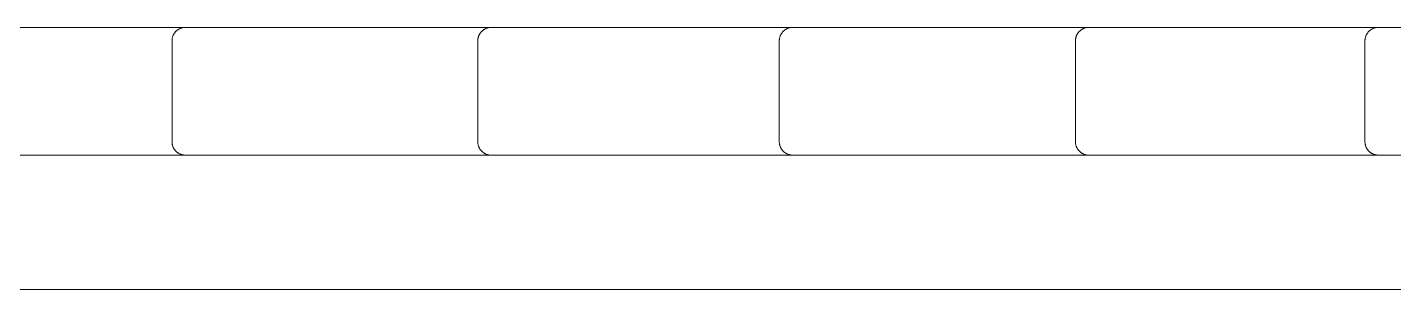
# Model space of a CAD drawing. Header units: inches. Extents: x -6 to 195, y -3 to 126.
# Drawn here: x 50.26 to 66.29, y 123.28 to 126.35 of the extents above; entities that cross this region are included whole.
import ezdxf

# ---------------------------------------------------------------- set-up
doc = ezdxf.new("R2010")
doc.units = ezdxf.units.IN
doc.layers.add('ZANO_R', color=7, linetype='Continuous', lineweight=0)

msp = doc.modelspace()

# ---------------------------------------------------------------- linework, layer by layer
at = {"layer": 'ZANO_R'}
for p, q in [((51.38991, 126.34829), (48.49016, 126.34829)), ((52.11405, 126.34829), (51.38991, 126.34829)), ((52.03223, 126.32537), (52.03687, 126.32808)), ((52.03687, 126.32808), (52.0416, 126.33064)), ((52.0416, 126.33064), (52.04641, 126.33303)), ((52.04641, 126.33303), (52.05131, 126.33526)), ((52.05131, 126.33526), (52.05628, 126.33731)), ((52.05628, 126.33731), (52.06131, 126.3392)), ((52.06131, 126.3392), (52.06641, 126.34091)), ((52.06641, 126.34091), (52.07156, 126.34245)), ((52.07156, 126.34245), (52.07676, 126.34381)), ((52.07676, 126.34381), (52.08201, 126.345)), ((52.08201, 126.345), (52.08729, 126.346)), ((52.08729, 126.346), (52.09261, 126.34683)), ((52.09261, 126.34683), (52.09794, 126.34747)), ((52.09794, 126.34747), (52.1033, 126.34793)), ((52.1033, 126.34793), (52.10867, 126.3482)), ((52.10867, 126.3482), (52.11405, 126.34829)), ((54.98619, 126.34829), (52.11405, 126.34829)), ((55.70173, 126.34829), (54.98619, 126.34829)), ((55.6199, 126.32537), (55.62455, 126.32808)), ((55.62455, 126.32808), (55.62928, 126.33064)), ((55.62928, 126.33064), (55.63409, 126.33303)), ((55.63409, 126.33303), (55.63899, 126.33526)), ((55.63899, 126.33526), (55.64396, 126.33731)), ((55.64396, 126.33731), (55.64899, 126.3392)), ((55.64899, 126.3392), (55.65409, 126.34091)), ((55.65409, 126.34091), (55.65924, 126.34245)), ((55.65924, 126.34245), (55.66444, 126.34381)), ((55.66444, 126.34381), (55.66969, 126.345)), ((55.66969, 126.345), (55.67497, 126.346)), ((55.67497, 126.346), (55.68028, 126.34683)), ((55.68028, 126.34683), (55.68562, 126.34747)), ((55.68562, 126.34747), (55.69098, 126.34793)), ((55.69098, 126.34793), (55.69635, 126.3482)), ((55.69635, 126.3482), (55.70173, 126.34829)), ((58.53523, 126.34829), (55.70173, 126.34829)), ((59.23943, 126.34829), (58.53523, 126.34829)), ((59.15761, 126.32537), (59.16225, 126.32808)), ((59.16225, 126.32808), (59.16698, 126.33064)), ((59.16698, 126.33064), (59.17179, 126.33303)), ((59.17179, 126.33303), (59.17669, 126.33526)), ((59.17669, 126.33526), (59.18166, 126.33731)), ((59.18166, 126.33731), (59.18669, 126.3392)), ((59.18669, 126.3392), (59.19179, 126.34091)), ((59.19179, 126.34091), (59.19694, 126.34245)), ((59.19694, 126.34245), (59.20214, 126.34381)), ((59.20214, 126.34381), (59.20739, 126.345)), ((59.20739, 126.345), (59.21267, 126.346)), ((59.21267, 126.346), (59.21799, 126.34683)), ((59.21799, 126.34683), (59.22333, 126.34747)), ((59.22333, 126.34747), (59.22868, 126.34793)), ((59.22868, 126.34793), (59.23405, 126.3482)), ((59.23405, 126.3482), (59.23943, 126.34829)), ((62.02343, 126.34829), (59.23943, 126.34829)), ((62.70961, 126.34829), (62.02343, 126.34829)), ((62.63175, 126.32537), (62.6364, 126.32808)), ((62.6364, 126.32808), (62.64113, 126.33064)), ((62.64113, 126.33064), (62.64594, 126.33303)), ((62.64594, 126.33303), (62.65084, 126.33526)), ((62.65084, 126.33526), (62.65581, 126.33731)), ((62.65581, 126.33731), (62.66084, 126.3392)), ((62.66084, 126.3392), (62.66594, 126.34091)), ((62.66594, 126.34091), (62.67109, 126.34245)), ((62.67109, 126.34245), (62.67629, 126.34381)), ((62.67629, 126.34381), (62.68154, 126.345)), ((62.68154, 126.345), (62.68682, 126.346)), ((62.68682, 126.346), (62.69213, 126.34683)), ((62.69213, 126.34683), (62.69747, 126.34747)), ((62.69747, 126.34747), (62.70283, 126.34793)), ((62.70283, 126.34793), (62.7082, 126.3482)), ((62.7082, 126.3482), (62.71358, 126.34829)), ((65.43739, 126.34829), (62.71358, 126.34829)), ((66.1068, 126.34829), (65.43739, 126.34829)), ((66.02902, 126.32537), (66.03366, 126.32808)), ((66.03366, 126.32808), (66.03839, 126.33064)), ((66.03839, 126.33064), (66.04321, 126.33303)), ((66.04321, 126.33303), (66.0481, 126.33526)), ((66.0481, 126.33526), (66.05307, 126.33731)), ((66.05307, 126.33731), (66.0581, 126.3392)), ((66.0581, 126.3392), (66.0632, 126.34091)), ((66.0632, 126.34091), (66.06835, 126.34245)), ((66.06835, 126.34245), (66.07356, 126.34381)), ((66.07356, 126.34381), (66.0788, 126.345)), ((66.0788, 126.345), (66.08408, 126.346)), ((66.08408, 126.346), (66.0894, 126.34683)), ((66.0894, 126.34683), (66.09474, 126.34747)), ((66.09474, 126.34747), (66.10009, 126.34793)), ((66.10009, 126.34793), (66.10546, 126.3482)), ((66.10546, 126.3482), (66.11084, 126.34829)), ((68.76401, 126.34829), (66.11084, 126.34829)), ((51.95657, 126.19081), (51.95666, 126.19619)), ((51.95657, 125.00971), (51.95657, 126.19081)), ((51.95666, 126.19619), (51.95694, 126.20156)), ((51.95694, 126.20156), (51.95739, 126.20692)), ((51.95739, 126.20692), (51.95804, 126.21226)), ((51.95804, 126.21226), (51.95886, 126.21757)), ((51.95886, 126.21757), (51.95986, 126.22285)), ((51.95986, 126.22285), (51.96105, 126.2281)), ((51.96105, 126.2281), (51.96241, 126.2333)), ((51.96241, 126.2333), (51.96395, 126.23845)), ((51.96395, 126.23845), (51.96566, 126.24355)), ((51.96566, 126.24355), (51.96755, 126.24858)), ((51.96755, 126.24858), (51.96961, 126.25355)), ((51.96961, 126.25355), (51.97183, 126.25845)), ((51.97183, 126.25845), (51.97422, 126.26326)), ((51.97422, 126.26326), (51.97678, 126.26799)), ((51.97678, 126.26799), (51.9795, 126.27264)), ((51.9795, 126.27264), (51.98237, 126.27718)), ((51.98237, 126.27718), (51.98539, 126.28163)), ((51.98539, 126.28163), (51.98857, 126.28597)), ((51.98857, 126.28597), (51.99189, 126.2902)), ((51.99189, 126.2902), (51.99535, 126.29431)), ((51.99535, 126.29431), (51.99896, 126.2983)), ((51.99896, 126.2983), (52.00269, 126.30217)), ((52.00269, 126.30217), (52.00656, 126.3059)), ((52.00656, 126.3059), (52.01055, 126.30951)), ((52.01055, 126.30951), (52.01467, 126.31297)), ((52.01467, 126.31297), (52.01889, 126.31629)), ((52.01889, 126.31629), (52.02323, 126.31947)), ((52.02323, 126.31947), (52.02768, 126.32249)), ((52.02768, 126.32249), (52.03223, 126.32537)), ((55.54425, 126.19081), (55.54434, 126.19619)), ((55.54425, 125.00971), (55.54425, 126.19081)), ((55.54434, 126.19619), (55.54461, 126.20156)), ((55.54461, 126.20156), (55.54507, 126.20692)), ((55.54507, 126.20692), (55.54571, 126.21226)), ((55.54571, 126.21226), (55.54654, 126.21757)), ((55.54654, 126.21757), (55.54754, 126.22285)), ((55.54754, 126.22285), (55.54873, 126.2281)), ((55.54873, 126.2281), (55.55009, 126.2333)), ((55.55009, 126.2333), (55.55163, 126.23845)), ((55.55163, 126.23845), (55.55334, 126.24355)), ((55.55334, 126.24355), (55.55523, 126.24858)), ((55.55523, 126.24858), (55.55729, 126.25355)), ((55.55729, 126.25355), (55.55951, 126.25845)), ((55.55951, 126.25845), (55.5619, 126.26326)), ((55.5619, 126.26326), (55.56446, 126.26799)), ((55.56446, 126.26799), (55.56717, 126.27264)), ((55.56717, 126.27264), (55.57005, 126.27718)), ((55.57005, 126.27718), (55.57307, 126.28163)), ((55.57307, 126.28163), (55.57625, 126.28597)), ((55.57625, 126.28597), (55.57957, 126.2902)), ((55.57957, 126.2902), (55.58303, 126.29431)), ((55.58303, 126.29431), (55.58664, 126.2983)), ((55.58664, 126.2983), (55.59037, 126.30217)), ((55.59037, 126.30217), (55.59424, 126.3059)), ((55.59424, 126.3059), (55.59823, 126.30951)), ((55.59823, 126.30951), (55.60234, 126.31297)), ((55.60234, 126.31297), (55.60657, 126.31629)), ((55.60657, 126.31629), (55.61091, 126.31947)), ((55.61091, 126.31947), (55.61536, 126.32249)), ((55.61536, 126.32249), (55.6199, 126.32537)), ((59.08195, 126.19081), (59.08204, 126.19619)), ((59.08195, 125.00971), (59.08195, 126.19081)), ((59.08204, 126.19619), (59.08232, 126.20156)), ((59.08232, 126.20156), (59.08278, 126.20692)), ((59.08278, 126.20692), (59.08342, 126.21226)), ((59.08342, 126.21226), (59.08424, 126.21757)), ((59.08424, 126.21757), (59.08524, 126.22285)), ((59.08524, 126.22285), (59.08643, 126.2281)), ((59.08643, 126.2281), (59.08779, 126.2333)), ((59.08779, 126.2333), (59.08933, 126.23845)), ((59.08933, 126.23845), (59.09104, 126.24355)), ((59.09104, 126.24355), (59.09293, 126.24858)), ((59.09293, 126.24858), (59.09499, 126.25355)), ((59.09499, 126.25355), (59.09721, 126.25845)), ((59.09721, 126.25845), (59.09961, 126.26326)), ((59.09961, 126.26326), (59.10216, 126.26799)), ((59.10216, 126.26799), (59.10488, 126.27264)), ((59.10488, 126.27264), (59.10775, 126.27718)), ((59.10775, 126.27718), (59.11077, 126.28163)), ((59.11077, 126.28163), (59.11395, 126.28597)), ((59.11395, 126.28597), (59.11727, 126.2902)), ((59.11727, 126.2902), (59.12073, 126.29431)), ((59.12073, 126.29431), (59.12434, 126.2983)), ((59.12434, 126.2983), (59.12807, 126.30217)), ((59.12807, 126.30217), (59.13194, 126.3059)), ((59.13194, 126.3059), (59.13593, 126.30951)), ((59.13593, 126.30951), (59.14005, 126.31297)), ((59.14005, 126.31297), (59.14427, 126.31629)), ((59.14427, 126.31629), (59.14861, 126.31947)), ((59.14861, 126.31947), (59.15306, 126.32249)), ((59.15306, 126.32249), (59.15761, 126.32537)), ((62.5561, 126.19081), (62.55619, 126.19619)), ((62.5561, 125.00971), (62.5561, 126.19081)), ((62.55619, 126.19619), (62.55647, 126.20156)), ((62.55647, 126.20156), (62.55692, 126.20692)), ((62.55692, 126.20692), (62.55756, 126.21226)), ((62.55756, 126.21226), (62.55839, 126.21757)), ((62.55839, 126.21757), (62.55939, 126.22285)), ((62.55939, 126.22285), (62.56058, 126.2281)), ((62.56058, 126.2281), (62.56194, 126.2333)), ((62.56194, 126.2333), (62.56348, 126.23845)), ((62.56348, 126.23845), (62.56519, 126.24355)), ((62.56519, 126.24355), (62.56708, 126.24858)), ((62.56708, 126.24858), (62.56914, 126.25355)), ((62.56914, 126.25355), (62.57136, 126.25845)), ((62.57136, 126.25845), (62.57375, 126.26326)), ((62.57375, 126.26326), (62.57631, 126.26799)), ((62.57631, 126.26799), (62.57902, 126.27264)), ((62.57902, 126.27264), (62.5819, 126.27718)), ((62.5819, 126.27718), (62.58492, 126.28163)), ((62.58492, 126.28163), (62.5881, 126.28597)), ((62.5881, 126.28597), (62.59142, 126.2902)), ((62.59142, 126.2902), (62.59488, 126.29431)), ((62.59488, 126.29431), (62.59849, 126.2983)), ((62.59849, 126.2983), (62.60222, 126.30217)), ((62.60222, 126.30217), (62.60609, 126.3059)), ((62.60609, 126.3059), (62.61008, 126.30951)), ((62.61008, 126.30951), (62.61419, 126.31297)), ((62.61419, 126.31297), (62.61842, 126.31629)), ((62.61842, 126.31629), (62.62276, 126.31947)), ((62.62276, 126.31947), (62.62721, 126.32249)), ((62.62721, 126.32249), (62.63175, 126.32537)), ((65.95336, 126.19081), (65.95345, 126.19619)), ((65.95336, 125.00971), (65.95336, 126.19081)), ((65.95345, 126.19619), (65.95373, 126.20156)), ((65.95373, 126.20156), (65.95419, 126.20692)), ((65.95419, 126.20692), (65.95483, 126.21226)), ((65.95483, 126.21226), (65.95565, 126.21757)), ((65.95565, 126.21757), (65.95665, 126.22285)), ((65.95665, 126.22285), (65.95784, 126.2281)), ((65.95784, 126.2281), (65.9592, 126.2333)), ((65.9592, 126.2333), (65.96074, 126.23845)), ((65.96074, 126.23845), (65.96245, 126.24355)), ((65.96245, 126.24355), (65.96434, 126.24858)), ((65.96434, 126.24858), (65.9664, 126.25355)), ((65.9664, 126.25355), (65.96862, 126.25845)), ((65.96862, 126.25845), (65.97102, 126.26326)), ((65.97102, 126.26326), (65.97357, 126.26799)), ((65.97357, 126.26799), (65.97629, 126.27264)), ((65.97629, 126.27264), (65.97916, 126.27718)), ((65.97916, 126.27718), (65.98218, 126.28163)), ((65.98218, 126.28163), (65.98536, 126.28597)), ((65.98536, 126.28597), (65.98868, 126.2902)), ((65.98868, 126.2902), (65.99215, 126.29431)), ((65.99215, 126.29431), (65.99575, 126.2983)), ((65.99575, 126.2983), (65.99949, 126.30217)), ((65.99949, 126.30217), (66.00335, 126.3059)), ((66.00335, 126.3059), (66.00734, 126.30951)), ((66.00734, 126.30951), (66.01146, 126.31297)), ((66.01146, 126.31297), (66.01569, 126.31629)), ((66.01569, 126.31629), (66.02003, 126.31947)), ((66.02003, 126.31947), (66.02447, 126.32249)), ((66.02447, 126.32249), (66.02902, 126.32537)), ((51.95666, 125.00432), (51.95657, 125.00971)), ((51.95694, 124.99893), (51.95666, 125.00432)), ((51.9574, 124.99356), (51.95694, 124.99893)), ((51.95804, 124.9882), (51.9574, 124.99356)), ((51.95887, 124.98287), (51.95804, 124.9882)), ((51.95988, 124.97758), (51.95887, 124.98287)), ((51.96107, 124.97232), (51.95988, 124.97758)), ((51.96244, 124.9671), (51.96107, 124.97232)), ((51.96399, 124.96193), (51.96244, 124.9671)), ((51.96571, 124.95682), (51.96399, 124.96193)), ((51.96761, 124.95178), (51.96571, 124.95682)), ((51.96968, 124.9468), (51.96761, 124.95178)), ((51.97192, 124.94189), (51.96968, 124.9468)), ((51.97433, 124.93706), (51.97192, 124.94189)), ((51.9769, 124.93232), (51.97433, 124.93706)), ((51.97963, 124.92767), (51.9769, 124.93232)), ((51.98251, 124.92311), (51.97963, 124.92767)), ((51.98556, 124.91866), (51.98251, 124.92311)), ((51.98875, 124.91432), (51.98556, 124.91866)), ((51.99209, 124.91008), (51.98875, 124.91432)), ((51.99557, 124.90596), (51.99209, 124.91008)), ((51.99919, 124.90197), (51.99557, 124.90596)), ((52.00295, 124.8981), (51.99919, 124.90197)), ((52.00684, 124.89436), (52.00295, 124.8981)), ((52.01085, 124.89076), (52.00684, 124.89436)), ((52.01498, 124.88729), (52.01085, 124.89076)), ((52.01923, 124.88397), (52.01498, 124.88729)), ((52.0236, 124.8808), (52.01923, 124.88397)), ((55.54434, 125.00432), (55.54425, 125.00971)), ((55.54462, 124.99893), (55.54434, 125.00432)), ((55.54508, 124.99356), (55.54462, 124.99893)), ((55.54572, 124.9882), (55.54508, 124.99356)), ((55.54655, 124.98287), (55.54572, 124.9882)), ((55.54756, 124.97758), (55.54655, 124.98287)), ((55.54875, 124.97232), (55.54756, 124.97758)), ((55.55012, 124.9671), (55.54875, 124.97232)), ((55.55167, 124.96193), (55.55012, 124.9671)), ((55.55339, 124.95682), (55.55167, 124.96193)), ((55.55529, 124.95178), (55.55339, 124.95682)), ((55.55736, 124.9468), (55.55529, 124.95178)), ((55.5596, 124.94189), (55.55736, 124.9468)), ((55.56201, 124.93706), (55.5596, 124.94189)), ((55.56457, 124.93232), (55.56201, 124.93706)), ((55.56731, 124.92767), (55.56457, 124.93232)), ((55.57019, 124.92311), (55.56731, 124.92767)), ((55.57324, 124.91866), (55.57019, 124.92311)), ((55.57643, 124.91432), (55.57324, 124.91866)), ((55.57977, 124.91008), (55.57643, 124.91432)), ((55.58325, 124.90596), (55.57977, 124.91008)), ((55.58687, 124.90197), (55.58325, 124.90596)), ((55.59063, 124.8981), (55.58687, 124.90197)), ((55.59452, 124.89436), (55.59063, 124.8981)), ((55.59853, 124.89076), (55.59452, 124.89436)), ((55.60266, 124.88729), (55.59853, 124.89076)), ((55.60691, 124.88397), (55.60266, 124.88729)), ((55.61127, 124.8808), (55.60691, 124.88397)), ((59.08204, 125.00432), (59.08195, 125.00971)), ((59.08232, 124.99893), (59.08204, 125.00432)), ((59.08278, 124.99356), (59.08232, 124.99893)), ((59.08342, 124.9882), (59.08278, 124.99356)), ((59.08425, 124.98287), (59.08342, 124.9882)), ((59.08526, 124.97758), (59.08425, 124.98287)), ((59.08645, 124.97232), (59.08526, 124.97758)), ((59.08782, 124.9671), (59.08645, 124.97232)), ((59.08937, 124.96193), (59.08782, 124.9671)), ((59.0911, 124.95682), (59.08937, 124.96193)), ((59.09299, 124.95178), (59.0911, 124.95682)), ((59.09506, 124.9468), (59.09299, 124.95178)), ((59.0973, 124.94189), (59.09506, 124.9468)), ((59.09971, 124.93706), (59.0973, 124.94189)), ((59.10228, 124.93232), (59.09971, 124.93706)), ((59.10501, 124.92767), (59.10228, 124.93232)), ((59.1079, 124.92311), (59.10501, 124.92767)), ((59.11094, 124.91866), (59.1079, 124.92311)), ((59.11413, 124.91432), (59.11094, 124.91866)), ((59.11747, 124.91008), (59.11413, 124.91432)), ((59.12095, 124.90596), (59.11747, 124.91008)), ((59.12457, 124.90197), (59.12095, 124.90596)), ((59.12833, 124.8981), (59.12457, 124.90197)), ((59.13222, 124.89436), (59.12833, 124.8981)), ((59.13623, 124.89076), (59.13222, 124.89436)), ((59.14036, 124.88729), (59.13623, 124.89076)), ((59.14461, 124.88397), (59.14036, 124.88729)), ((59.14898, 124.8808), (59.14461, 124.88397)), ((62.55619, 125.00432), (62.5561, 125.00971)), ((62.55647, 124.99893), (62.55619, 125.00432)), ((62.55693, 124.99356), (62.55647, 124.99893)), ((62.55757, 124.9882), (62.55693, 124.99356)), ((62.5584, 124.98287), (62.55757, 124.9882)), ((62.55941, 124.97758), (62.5584, 124.98287)), ((62.5606, 124.97232), (62.55941, 124.97758)), ((62.56197, 124.9671), (62.5606, 124.97232)), ((62.56352, 124.96193), (62.56197, 124.9671)), ((62.56524, 124.95682), (62.56352, 124.96193)), ((62.56714, 124.95178), (62.56524, 124.95682)), ((62.56921, 124.9468), (62.56714, 124.95178)), ((62.57145, 124.94189), (62.56921, 124.9468)), ((62.57386, 124.93706), (62.57145, 124.94189)), ((62.57643, 124.93232), (62.57386, 124.93706)), ((62.57916, 124.92767), (62.57643, 124.93232)), ((62.58204, 124.92311), (62.57916, 124.92767)), ((62.58509, 124.91866), (62.58204, 124.92311)), ((62.58828, 124.91432), (62.58509, 124.91866)), ((62.59162, 124.91008), (62.58828, 124.91432)), ((62.5951, 124.90596), (62.59162, 124.91008)), ((62.59872, 124.90197), (62.5951, 124.90596)), ((62.60248, 124.8981), (62.59872, 124.90197)), ((62.60637, 124.89436), (62.60248, 124.8981)), ((62.61038, 124.89076), (62.60637, 124.89436)), ((62.61451, 124.88729), (62.61038, 124.89076)), ((62.61876, 124.88397), (62.61451, 124.88729)), ((62.62312, 124.8808), (62.61876, 124.88397)), ((65.95345, 125.00432), (65.95336, 125.00971)), ((65.95373, 124.99893), (65.95345, 125.00432)), ((65.95419, 124.99356), (65.95373, 124.99893)), ((65.95484, 124.9882), (65.95419, 124.99356)), ((65.95566, 124.98287), (65.95484, 124.9882)), ((65.95667, 124.97758), (65.95566, 124.98287)), ((65.95786, 124.97232), (65.95667, 124.97758)), ((65.95923, 124.9671), (65.95786, 124.97232)), ((65.96078, 124.96193), (65.95923, 124.9671)), ((65.96251, 124.95682), (65.96078, 124.96193)), ((65.9644, 124.95178), (65.96251, 124.95682)), ((65.96647, 124.9468), (65.9644, 124.95178)), ((65.96871, 124.94189), (65.96647, 124.9468)), ((65.97112, 124.93706), (65.96871, 124.94189)), ((65.97369, 124.93232), (65.97112, 124.93706)), ((65.97642, 124.92767), (65.97369, 124.93232)), ((65.97931, 124.92311), (65.97642, 124.92767)), ((65.98235, 124.91866), (65.97931, 124.92311)), ((65.98554, 124.91432), (65.98235, 124.91866)), ((65.98888, 124.91008), (65.98554, 124.91432)), ((65.99236, 124.90596), (65.98888, 124.91008)), ((65.99599, 124.90197), (65.99236, 124.90596)), ((65.99974, 124.8981), (65.99599, 124.90197)), ((66.00363, 124.89436), (65.99974, 124.8981)), ((66.00764, 124.89076), (66.00363, 124.89436)), ((66.01178, 124.88729), (66.00764, 124.89076)), ((66.01603, 124.88397), (66.01178, 124.88729)), ((66.02039, 124.8808), (66.01603, 124.88397)), ((13.26977, 124.85223), (72.08868, 124.85223)), ((52.02806, 124.87778), (52.0236, 124.8808)), ((52.03263, 124.87491), (52.02806, 124.87778)), ((52.03729, 124.8722), (52.03263, 124.87491)), ((52.04205, 124.86965), (52.03729, 124.8722)), ((52.04689, 124.86727), (52.04205, 124.86965)), ((52.0518, 124.86505), (52.04689, 124.86727)), ((52.05679, 124.86301), (52.0518, 124.86505)), ((52.06185, 124.86113), (52.05679, 124.86301)), ((52.06697, 124.85943), (52.06185, 124.86113)), ((52.07214, 124.85791), (52.06697, 124.85943)), ((52.07736, 124.85656), (52.07214, 124.85791)), ((52.08263, 124.8554), (52.07736, 124.85656)), ((52.08793, 124.85441), (52.08263, 124.8554)), ((52.09326, 124.85361), (52.08793, 124.85441)), ((52.09862, 124.85299), (52.09326, 124.85361)), ((52.104, 124.85255), (52.09862, 124.85299)), ((52.10938, 124.8523), (52.104, 124.85255)), ((55.61574, 124.87778), (55.61127, 124.8808)), ((55.62031, 124.87491), (55.61574, 124.87778)), ((55.62497, 124.8722), (55.62031, 124.87491)), ((55.62973, 124.86965), (55.62497, 124.8722)), ((55.63456, 124.86727), (55.62973, 124.86965)), ((55.63948, 124.86505), (55.63456, 124.86727)), ((55.64447, 124.86301), (55.63948, 124.86505)), ((55.64953, 124.86113), (55.64447, 124.86301)), ((55.65465, 124.85943), (55.64953, 124.86113)), ((55.65982, 124.85791), (55.65465, 124.85943)), ((55.66504, 124.85656), (55.65982, 124.85791)), ((55.67031, 124.8554), (55.66504, 124.85656)), ((55.67561, 124.85441), (55.67031, 124.8554)), ((55.68094, 124.85361), (55.67561, 124.85441)), ((55.6863, 124.85299), (55.68094, 124.85361)), ((55.69167, 124.85255), (55.6863, 124.85299)), ((55.69706, 124.8523), (55.69167, 124.85255)), ((59.15344, 124.87778), (59.14898, 124.8808)), ((59.15801, 124.87491), (59.15344, 124.87778)), ((59.16267, 124.8722), (59.15801, 124.87491)), ((59.16743, 124.86965), (59.16267, 124.8722)), ((59.17227, 124.86727), (59.16743, 124.86965)), ((59.17718, 124.86505), (59.17227, 124.86727)), ((59.18217, 124.86301), (59.17718, 124.86505)), ((59.18723, 124.86113), (59.18217, 124.86301)), ((59.19235, 124.85943), (59.18723, 124.86113)), ((59.19752, 124.85791), (59.19235, 124.85943)), ((59.20274, 124.85656), (59.19752, 124.85791)), ((59.20801, 124.8554), (59.20274, 124.85656)), ((59.21331, 124.85441), (59.20801, 124.8554)), ((59.21864, 124.85361), (59.21331, 124.85441)), ((59.224, 124.85299), (59.21864, 124.85361)), ((59.22938, 124.85255), (59.224, 124.85299)), ((59.23476, 124.8523), (59.22938, 124.85255)), ((62.62759, 124.87778), (62.62312, 124.8808)), ((62.63216, 124.87491), (62.62759, 124.87778)), ((62.63682, 124.8722), (62.63216, 124.87491)), ((62.64158, 124.86965), (62.63682, 124.8722)), ((62.64641, 124.86727), (62.64158, 124.86965)), ((62.65133, 124.86505), (62.64641, 124.86727)), ((62.65632, 124.86301), (62.65133, 124.86505)), ((62.66138, 124.86113), (62.65632, 124.86301)), ((62.6665, 124.85943), (62.66138, 124.86113)), ((62.67167, 124.85791), (62.6665, 124.85943)), ((62.67689, 124.85656), (62.67167, 124.85791)), ((62.68216, 124.8554), (62.67689, 124.85656)), ((62.68746, 124.85441), (62.68216, 124.8554)), ((62.69279, 124.85361), (62.68746, 124.85441)), ((62.69815, 124.85299), (62.69279, 124.85361)), ((62.70353, 124.85255), (62.69815, 124.85299)), ((62.70891, 124.8523), (62.70353, 124.85255)), ((66.02485, 124.87778), (66.02039, 124.8808)), ((66.02942, 124.87491), (66.02485, 124.87778)), ((66.03409, 124.8722), (66.02942, 124.87491)), ((66.03884, 124.86965), (66.03409, 124.8722)), ((66.04368, 124.86727), (66.03884, 124.86965)), ((66.04859, 124.86505), (66.04368, 124.86727)), ((66.05358, 124.86301), (66.04859, 124.86505)), ((66.05864, 124.86113), (66.05358, 124.86301)), ((66.06376, 124.85943), (66.05864, 124.86113)), ((66.06893, 124.85791), (66.06376, 124.85943)), ((66.07415, 124.85656), (66.06893, 124.85791)), ((66.07942, 124.8554), (66.07415, 124.85656)), ((66.08472, 124.85441), (66.07942, 124.8554)), ((66.09005, 124.85361), (66.08472, 124.85441)), ((66.09541, 124.85299), (66.09005, 124.85361)), ((66.10079, 124.85255), (66.09541, 124.85299)), ((66.10617, 124.8523), (66.10079, 124.85255)), ((72.08868, 123.27743), (13.26977, 123.27743))]:
    msp.add_line(p, q, dxfattribs=at)

doc.saveas('drawing.dxf')
